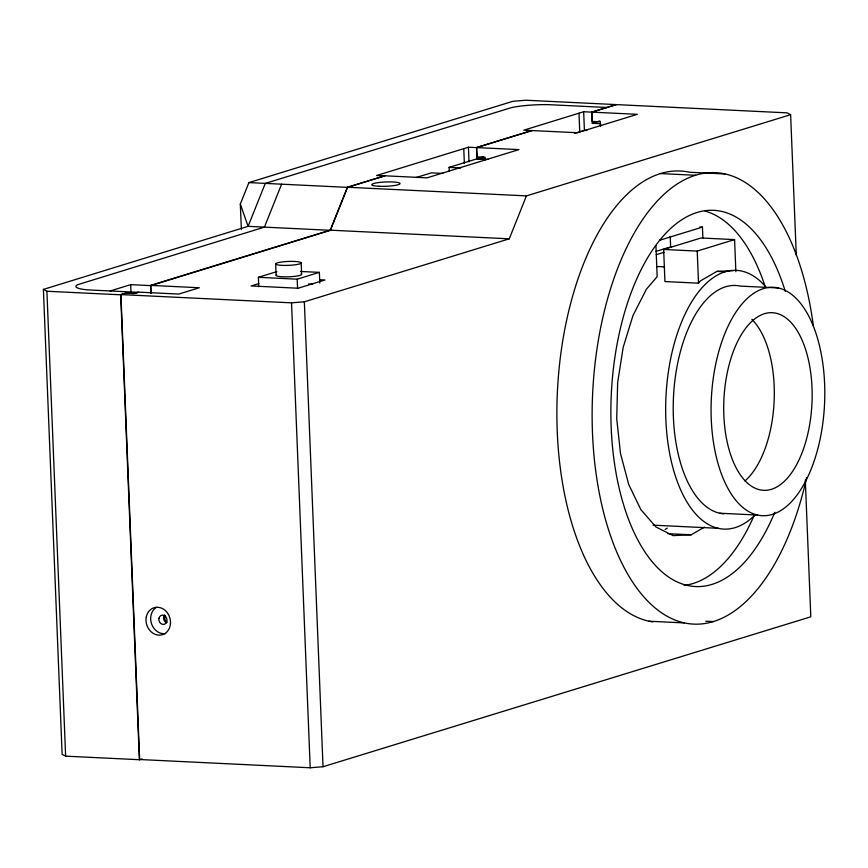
<?xml version="1.0" encoding="UTF-8"?>
<svg xmlns="http://www.w3.org/2000/svg" width="868" height="868" viewBox="0 0 868 868"><rect width="100%" height="100%" fill="white"/><g stroke="black" fill="none" stroke-linecap="round" stroke-linejoin="round"><path stroke-width="1.3" d="M241.347 229.315L240.327 204.078L248.91 182.606L512.977 101.274L525.867 100.232L787.135 112.862L790.629 114.695L796.281 255.192M281.601 184.179L264.436 227.123L77.936 284.606A33.299 5.099 -2.3 0 0 88.091 289.912L138.435 292.342L134.703 293.493L126.533 293.091L120.934 294.816L46.905 291.247L43.4 289.413L62.127 754.325L65.632 756.158L139.661 759.728L142.254 758.936M150.88 293.362L150.555 285.388L330.241 230.172L347.417 187.238L384.654 175.792L427.056 177.842L518.934 149.6L468.438 147.224L376.603 175.51L384.774 175.911L347.558 187.369L248.91 182.606M110.16 290.975L130.688 284.65L150.793 285.626L330.393 230.313L347.558 187.369M805.309 480.015L810.799 616.812L323.026 766.726L310.201 767.768L139.357 759.5L120.674 294.577L291.529 302.834L304.353 301.804L509.256 238.819L526.442 195.886L790.629 114.695M735.869 271.695L734.578 239.601L700.997 237.984L663.651 249.463L664.931 281.547L698.512 283.174L700.498 280.841L716.946 271.38L733.742 270.632M665.116 529.415L667.329 528.145M655.915 245.514L657.174 276.632L646.41 289.228L633.011 315.431L623.213 347.222L617.658 382.452L616.725 418.701L620.501 453.508L628.725 484.507L640.812 509.57L655.969 526.995L673.134 535.61L691.167 534.796L704.404 527.18M600.526 125.806L600.363 121.813L592.193 121.422L591.824 112.124L616.28 104.605L591.824 112.124L592.28 123.289L599.842 120.923M583.665 111.744L523.795 130.178L577.426 132.728L637.329 114.326L583.665 111.744L584.414 130.341L574.605 133.357M531.921 130.536L476.532 147.549L476.912 156.848L485.082 157.249L485.19 159.907M531.965 130.569L476.608 147.625L477.053 158.779L485.223 159.18M43.4 289.413L248.096 226.331L330.393 230.313M416.228 177.495L431.363 172.851L442.864 173.405M449.255 171.365L449.103 167.394L476.836 158.866L488.337 159.43M477.053 158.779L483.498 156.793M120.674 294.577L125.35 293.145L133.52 293.536L138.186 292.104L178.775 294.068L199.314 287.753L150.555 285.388M258.762 286.679L258.382 277.304L276.859 271.63M258.816 283.597L251.145 285.952L298.125 288.23L324.968 279.973L319.576 279.713M258.382 277.304L297.192 279.181L319.359 272.368L319.793 283.076M659.539 240.295L702.44 227.112L702.874 237.93M655.763 251.449L671.268 246.686M656.284 254.693L664.031 252.306M663.651 249.463L697.221 251.08L734.578 239.601M606.949 107.48L548.435 104.648A33.299 5.099 -2.3 0 0 511.241 107.675L265.261 183.398L248.096 226.331L240.327 204.078M592.28 123.289L600.45 123.69L600.548 126.164M584.414 130.341L586.92 130.46M724.889 173.958L689.648 172.255A226.006 112.015 -87.2 0 0 558.406 376.213A226.006 112.015 -87.2 0 0 652.888 621.933M660.342 173.567L695.583 175.271M449.103 167.394L460.604 167.947M347.417 187.238L526.442 195.886M699.825 226.982L702.44 227.112M330.241 230.172L509.256 238.819M716.946 271.38L724.954 271.771M778.205 287.937A114.337 56.67 -87.2 0 0 714.331 447.541A114.337 56.67 -87.2 0 0 811.2 469.013A114.337 56.67 -87.2 0 0 778.205 287.937L740.382 286.104A114.337 56.67 -87.2 0 0 673.828 391.327A114.337 56.67 -87.2 0 0 723.793 513.823M300.632 271.467L319.359 272.368M308.607 283.955L312.686 284.161M719.8 513.227L757.623 515.06M653.116 525.162L718.433 528.319M667.644 533.668L691.167 534.796M705.684 621.217L713.507 621.596M648.96 621.206L684.201 622.909M578.999 113.176L579.748 131.773M468.438 147.224L469.024 161.839M463.772 148.667L464.358 163.282M150.793 285.626L151.097 293.059M130.688 284.65L131.003 292.624M120.934 294.816L139.661 759.728M46.905 291.247L65.632 756.158M697.221 251.08L698.512 283.174M670.205 236.356L670.649 247.174M304.353 301.804L323.026 766.726M301.163 262.896A12.76 1.953 -2.3 0 1 282.089 265.348A12.76 1.953 -2.3 0 1 281.991 261.962A12.76 1.953 -2.3 0 1 301.163 262.896L301.619 274.331M297.192 279.181L297.561 288.556M291.529 302.834L310.201 767.768M275.666 263.915L276.122 275.351M166.949 622.204A4.709 4.025 72.9 0 1 165.191 615.781M704.99 211.054A188.334 93.343 -87.2 0 1 765.207 286.755M754.259 515.201A188.334 93.343 -87.2 0 1 684.114 585.39M774.798 512.25A188.334 93.343 -87.2 0 1 635.539 535.502A188.334 93.343 -87.2 0 1 648.797 255.832A188.334 93.343 -87.2 0 1 785.258 291.322M806.643 477.65A226.006 112.015 -87.2 0 1 629.875 577.752A226.006 112.015 -87.2 0 1 645.846 215.004A226.006 112.015 -87.2 0 1 813.338 325.717M166.721 622.779A4.709 4.025 72.9 0 1 164.573 614.913M165.614 633.618A14.127 12.076 72.9 0 1 151.607 623.994A14.127 12.076 72.9 0 1 156.316 607.394M301.174 273.843A12.76 1.953 -2.3 0 1 288.925 276.794A12.76 1.953 -2.3 0 1 276.545 274.831M751.862 319.359A88.905 44.062 -87.2 0 1 774.147 400.853A88.905 44.062 -87.2 0 1 744.907 480.959M755.149 514.887A129.527 64.199 -87.2 0 1 665.962 396.752A129.527 64.199 -87.2 0 1 765.988 287.221M656.75 266.65A129.527 64.199 -87.2 0 1 664.508 267.084M146.28 617.029A14.127 12.076 72.9 0 0 161.969 634.833A14.127 12.076 72.9 0 0 166.526 611.766A14.127 12.076 72.9 0 0 146.28 617.029M378.936 186.273A14.127 2.159 -2.3 0 0 400.05 183.549A14.127 2.159 -2.3 0 0 378.828 182.53A14.127 2.159 -2.3 0 0 378.936 186.273M158.931 618.385A4.709 4.025 72.9 0 0 164.161 624.32A4.709 4.025 72.9 0 0 165.679 616.627A4.709 4.025 72.9 0 0 158.931 618.385M801.576 453.997A88.905 44.062 -87.2 0 0 775.916 313.185A88.905 44.062 -87.2 0 0 726.245 437.309A88.905 44.062 -87.2 0 0 801.576 453.997"/></g></svg>
